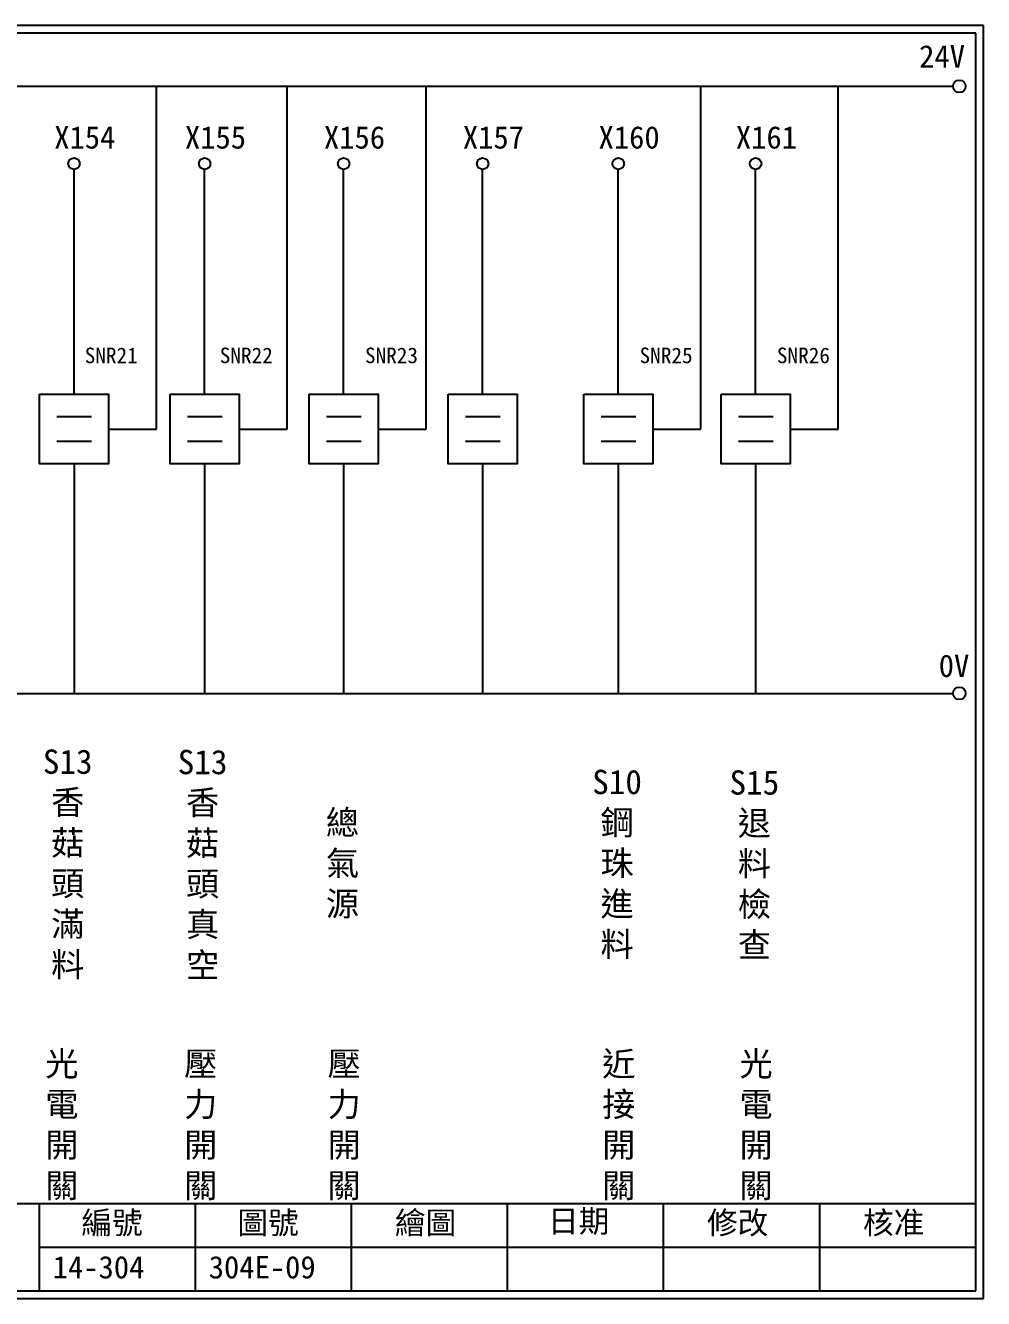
# Model space of a CAD drawing. Extents: x 325 to 612, y 3 to 207.
# Drawn here: x 458.8 to 612.3, y 3 to 207 of the extents above; entities that cross this region are included whole.
import ezdxf

# ---------------------------------------------------------------- set-up
doc = ezdxf.new("R2010")
doc.units = 0
doc.layers.get('0').update_dxf_attribs({"linetype": 'CONTINUOUS'})
doc.layers.add('圖框層', color=7, linetype='CONTINUOUS')
doc.layers.add('標尺寸層', color=3, linetype='CONTINUOUS')
doc.styles.add('CNS', font='romanc.shx', dxfattribs={"bigfont": 'chineset.shx'})
doc.styles.add('STSL', font='kaiu.ttf')

msp = doc.modelspace()

# ---------------------------------------------------------------- linework, layer by layer
for p, q in [((479.83, 142.31), (479.83, 197.22)), ((500.76, 142.31), (500.76, 197.22)), ((523.03, 142.31), (523.03, 197.22)), ((567.03, 142.31), (567.03, 197.22)), ((589.03, 142.31), (589.03, 197.22)), ((466.6, 147.89), (466.6, 183.91)), ((487.53, 147.89), (487.53, 183.91)), ((509.8, 147.89), (509.8, 183.91)), ((532.07, 147.89), (532.07, 183.91)), ((553.8, 147.89), (553.8, 183.91)), ((575.8, 147.89), (575.8, 183.91)), ((472.11, 142.31), (479.83, 142.31)), ((493.05, 142.31), (500.76, 142.31)), ((515.32, 142.31), (523.03, 142.31)), ((559.32, 142.31), (567.03, 142.31)), ((581.32, 142.31), (589.03, 142.31)), ((466.6, 136.73), (466.6, 99.96)), ((487.53, 136.73), (487.53, 99.96)), ((509.8, 136.73), (509.8, 99.96)), ((532.07, 136.73), (532.07, 99.96)), ((553.8, 136.73), (553.8, 99.96)), ((575.8, 136.73), (575.8, 99.96))]:
    msp.add_line(p, q)
for points in [[(461.09, 147.89), (472.11, 147.89), (472.11, 136.73), (461.09, 136.73)], [(482.02, 147.89), (493.05, 147.89), (493.05, 136.73), (482.02, 136.73)], [(504.29, 147.89), (515.32, 147.89), (515.32, 136.73), (504.29, 136.73)], [(526.56, 147.89), (537.58, 147.89), (537.58, 136.73), (526.56, 136.73)], [(548.29, 147.89), (559.32, 147.89), (559.32, 136.73), (548.29, 136.73)], [(570.29, 147.89), (581.32, 147.89), (581.32, 136.73), (570.29, 136.73)]]:
    msp.add_lwpolyline(points, close=True)
for centre in [(608.44, 197.22), (608.44, 99.96)]:
    msp.add_circle(centre, 1)
at = {"layer": '圖框層', "color": 7}
for p, q in [((612.32, 206.97), (325.32, 206.97)), ((612.32, 3), (612.32, 206.97)), ((611.07, 205.72), (326.57, 205.72)), ((611.07, 4.25), (611.07, 205.72)), ((326.57, 18.25), (611.07, 18.25)), ((461.07, 4.25), (461.07, 18.25)), ((486.07, 4.25), (486.07, 18.25)), ((511.07, 4.25), (511.07, 18.25)), ((536.07, 4.25), (536.07, 18.25)), ((561.07, 4.25), (561.07, 18.25)), ((586.07, 4.25), (586.07, 18.25)), ((461.07, 11.25), (611.07, 11.25)), ((326.57, 4.25), (611.07, 4.25)), ((325.32, 3), (612.32, 3))]:
    msp.add_line(p, q, dxfattribs=at)
at = {"layer": '標尺寸層', "color": 7}
for p, q in [((329.84, 197.22), (607.44, 197.22)), ((463.84, 144.34), (469.41, 144.34)), ((484.77, 144.34), (490.34, 144.34)), ((507.04, 144.34), (512.61, 144.34)), ((529.31, 144.34), (534.88, 144.34)), ((551.04, 144.34), (556.61, 144.34)), ((573.04, 144.34), (578.61, 144.34)), ((463.84, 140.37), (469.41, 140.37)), ((484.77, 140.37), (490.34, 140.37)), ((507.04, 140.37), (512.61, 140.37)), ((529.31, 140.37), (534.88, 140.37)), ((551.04, 140.37), (556.61, 140.37)), ((573.04, 140.37), (578.61, 140.37)), ((330.05, 99.96), (607.44, 99.96))]:
    msp.add_line(p, q, dxfattribs=at)
for centre in [(466.6, 184.83), (487.53, 184.83), (509.8, 184.83), (532.07, 184.83), (553.8, 184.83), (575.8, 184.83)]:
    msp.add_circle(centre, 0.92, dxfattribs=at)

# ---------------------------------------------------------------- texts
at = {"layer": '圖框層', "color": 4, "style": 'STSL'}
for s, height, p in [('24V', 3.6, (602, 200.22)), ('X154', 3.6, (463.43, 187.24)), ('X155', 3.6, (484.37, 187.24)), ('X156', 3.6, (506.64, 187.24)), ('X157', 3.6, (528.9, 187.24)), ('X160', 3.6, (550.64, 187.24)), ('X161', 3.6, (572.64, 187.24)), ('SNR21', 2.5, (468.31, 152.86)), ('SNR22', 2.5, (489.95, 152.86)), ('SNR23', 2.5, (513.21, 152.86)), ('SNR25', 2.5, (557.21, 152.86)), ('SNR26', 2.5, (579.21, 152.86)), ('0V', 3.6, (605.14, 102.58)), ('編號', 3.6, (467.78, 13.34)), ('圖號', 3.6, (492.78, 13.34)), ('繪圖', 3.6, (518.01, 13.34)), ('日期', 3.6, (542.54, 13.59)), ('修改', 3.6, (568.01, 13.34)), ('核准', 3.6, (593.01, 13.34)), ('14-304', 3.6, (463.18, 6.22)), ('304E-09', 3.6, (488.18, 6.22))]:
    msp.add_text(s, height=height, dxfattribs=at).set_placement(p)
at = {"layer": '標尺寸層', "color": 7, "char_height": 3.9, "width": 4.9608, "attachment_point": 5, "style": 'CNS'}
for s, insert in [('{\\fDFKai-SB|b0|i0|c136|p65;S13香菇頭滿料}', (465.59, 72.55)), ('{\\fDFKai-SB|b0|i0|c136|p65;S13香菇頭真空}', (487.2, 72.55)), ('{\\fDFKai-SB|b0|i0|c136|p65;S10\\P鋼珠進料}', (553.61, 72.55)), ('{\\fDFKai-SB|b0|i0|c136|p65;S15退料檢查}', (575.61, 72.55)), ('{\\fDFKai-SB|b0|i0|c136|p65;總氣源}', (509.61, 72.55)), ('{\\fDFKai-SB|b0|i0|c136|p65;光電開關}', (464.66, 30.65)), ('{\\fDFKai-SB|b0|i0|c136|p65;壓力開關}', (486.9, 30.65)), ('{\\fDFKai-SB|b0|i0|c136|p65;壓力開關}', (509.88, 30.65)), ('{\\fDFKai-SB|b0|i0|c136|p65;近接開關}', (553.88, 30.65)), ('{\\fDFKai-SB|b0|i0|c136|p65;光電開關}', (575.88, 30.65))]:
    msp.add_mtext(s, dxfattribs=dict(at, insert=insert))

doc.saveas('drawing.dxf')
